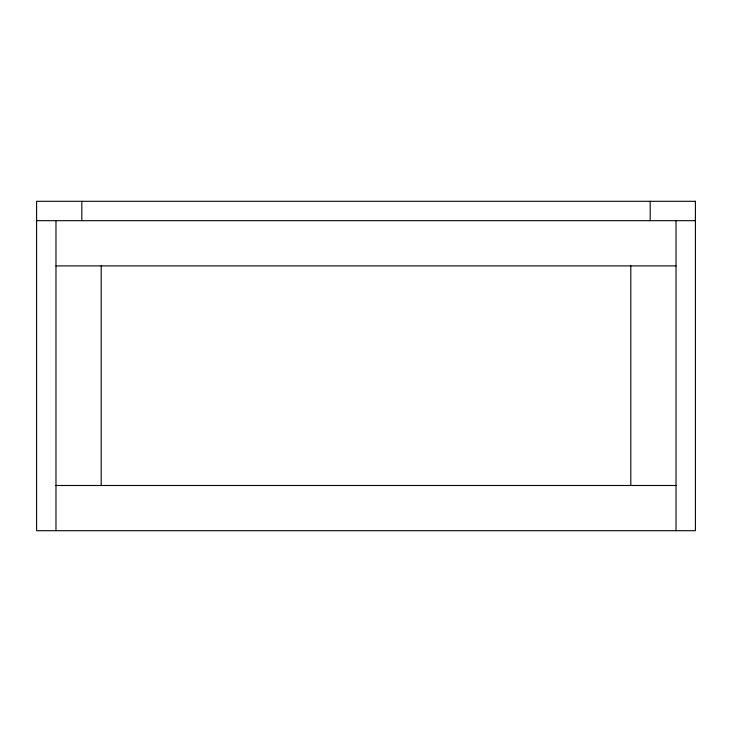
<?xml version="1.0" encoding="UTF-8"?>
<svg xmlns="http://www.w3.org/2000/svg" width="732" height="732" viewBox="0 0 732 732"><rect width="100%" height="100%" fill="white"/><g stroke="black" fill="none" stroke-linecap="round" stroke-linejoin="round"><path stroke-width="1.1" d="M36.6 220.68L695.4 220.68M55.98 265.89L676.02 265.89M55.98 485.49L676.02 485.49M676.02 220.68L676.02 530.7M650.19 201.3L650.19 220.68M630.81 265.89L630.81 485.49M101.19 265.89L101.19 485.49M81.81 201.3L81.81 220.68M55.98 220.68L55.98 530.7M695.4 201.3L36.6 201.3L36.6 530.7L695.4 530.7L695.4 201.3"/></g></svg>
